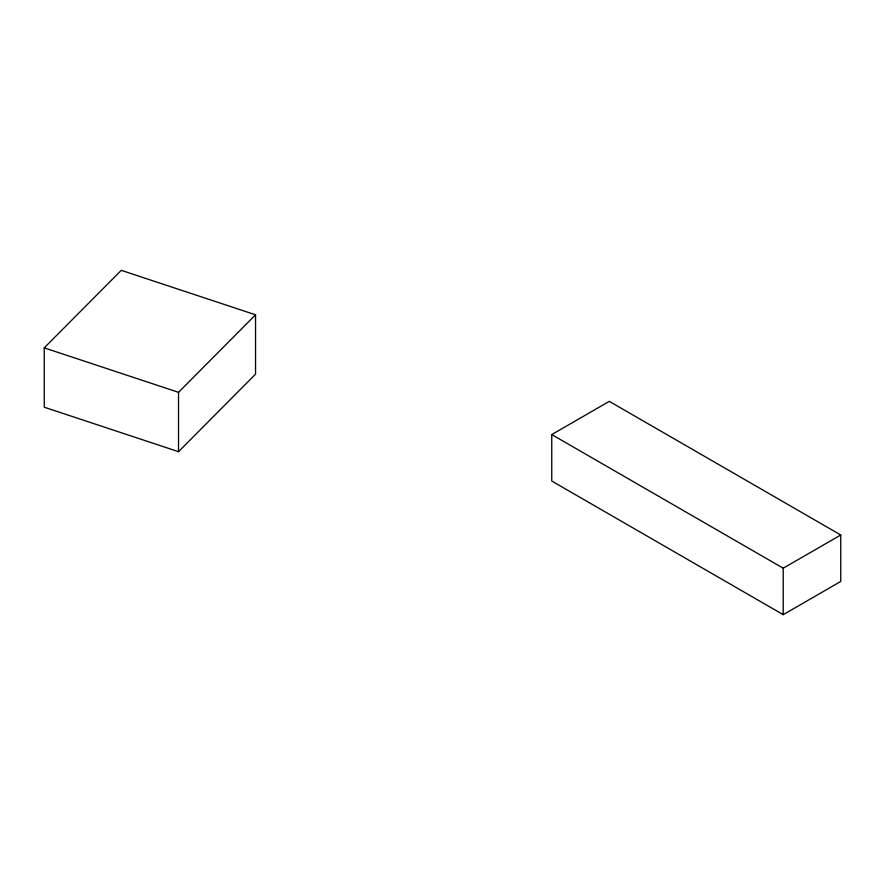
<?xml version="1.0" encoding="UTF-8"?>
<svg xmlns="http://www.w3.org/2000/svg" width="885" height="885" viewBox="0 0 885 885"><rect width="100%" height="100%" fill="white"/><g stroke="black" fill="none" stroke-linecap="round" stroke-linejoin="round"><path stroke-width="1.33" d="M44.25 347.86L121.267 270.334L255.544 314.806L255.544 374.156L178.527 451.682L44.25 407.211L44.25 347.86L178.527 392.332L255.544 314.806M551.753 434.568L609.289 401.359L840.75 534.994L840.75 581.445L783.225 614.666L551.753 481.031L551.753 434.568L783.225 568.203L840.75 534.994M783.225 568.203L783.225 614.666M178.527 392.332L178.527 451.682"/></g></svg>
